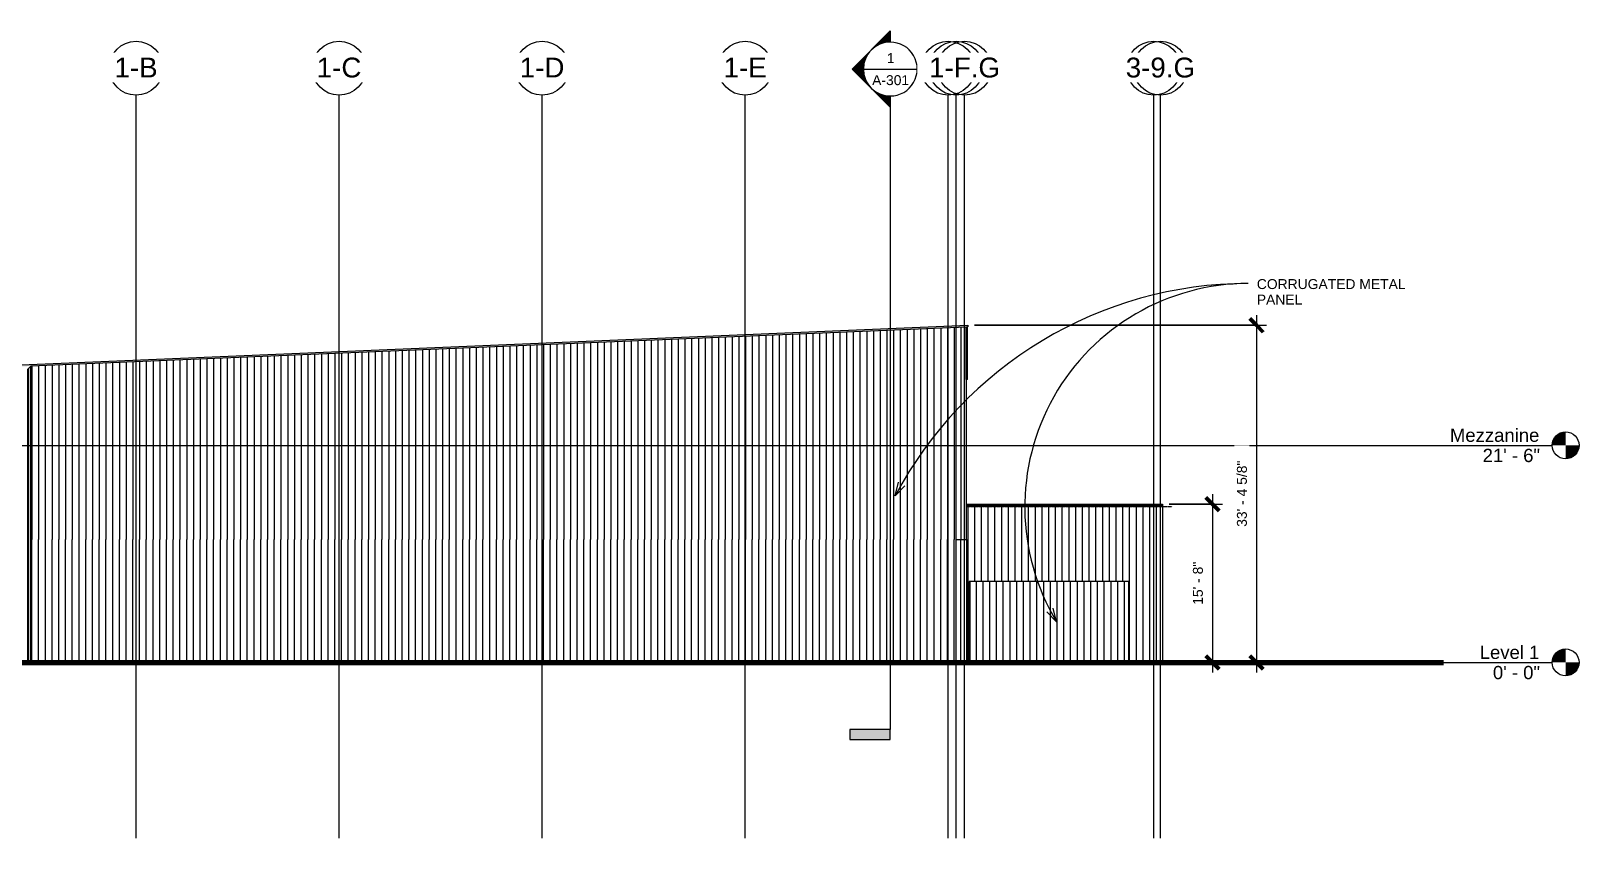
# Model space of a CAD drawing. Header units: inches. Extents: x 20426 to 36845, y -248 to 750.
# Drawn here: x 29742 to 31582, y -209 to 750 of the extents above; entities that cross this region are included whole.
import ezdxf

# ---------------------------------------------------------------- set-up
doc = ezdxf.new("R2010")
doc.units = ezdxf.units.IN
doc.header["$MEASUREMENT"] = 0
for name, pattern in [('Dash', [0.25, 0.125, -0.125]), ('Grid Line 1_2_', [0.8749999999999999, 0.4999999999999999, -0.125, 0.125, -0.125]), ('Grid Line 1_2__2_', [0.8749999999999999, 0.4999999999999999, -0.125, 0.125, -0.125]), ('Hidden 1_8_', [0.1875, 0.125, -0.06249999999999999])]:
    doc.linetypes.add(name, pattern=pattern)
for name, color, linetype, lineweight in [('A-ANNO-DIMS', 211, 'Continuous', 9), ('A-ANNO-DIMS-128', 211, 'Continuous', 9), ('A-DETL', 90, 'Continuous', 9), ('A-FLOR-LEVL', 51, 'Continuous', 9), ('A-GLAZ-CWMG', 51, 'Continuous', 9), ('A-ROOF', 132, 'Continuous', 13), ('A-WALL-PATT', 111, 'Continuous', 13), ('C-TOPO', 7, 'Continuous', 9), ('G-ANNO-SYMB', 111, 'Continuous', 9), ('G-ANNO-TEXT', 231, 'Continuous', 9), ('L-SITE-WALL', 31, 'Continuous', 13), ('S-COLS', 52, 'Continuous', 9), ('S-GRID', 1, 'Continuous', 9), ('S-GRID-IDEN', 1, 'Continuous', 9)]:
    doc.layers.add(name, color=color, linetype=linetype, lineweight=lineweight)
doc.styles.add('Arial', font='arial.ttf', dxfattribs={"height": 15.73652694610777})
doc.styles.add('Arial_1', font='arial.ttf', dxfattribs={"height": 23.60479041916165})
doc.styles.add('Arial_2', font='arial.ttf', dxfattribs={"height": 11.80239520958083})
doc.dimstyles.new('Linear_-_3_32__Arial', dxfattribs={"dimscale": 12, "dimtxt": 12, "dimasz": 1.333333333333333, "dimexe": 1, "dimexo": 0.6666666666666667, "dimgap": 0.6666666666666666, "dimtad": 1, "dimdec": 4, "dimrnd": 0.0625, "dimzin": 1, "dimdsep": 46, "dimlunit": 4, "dimtxsty": 'Arial_2', "dimblk1": 'OBLIQUE', "dimblk2": 'OBLIQUE', "dimsah": 1, "dimcen": 0.09, "dimdle": 1, "dimazin": 0, "dimtfac": 1, "dimtdec": 4, "dimtix": 1, "dimtmove": 0, "dimatfit": 3, "dimfxl": 1, "dimtvp": 1, "dimtfill": 1, "dimfrac": 2, "dimtolj": 1, "dimtzin": 0, "dimarcsym": 2})
pattern_1 = [(90, (-21143.99, 0), (-8, 4.898587196589413e-16), [])]
pattern_2 = [(90, (-21128.428, 0), (-8, 4.898587196589413e-16), [])]

# ---------------------------------------------------------------- blocks, each defined once
blk = doc.blocks.new('Level - Level Head - Circle-2773-Elevation - East')
at = {"layer": 'A-FLOR-LEVL'}
h = blk.add_hatch(color=256, dxfattribs=at)
edge = h.paths.add_edge_path(flags=0)
edge.add_line((-20410.10082968055, 4.8301877486651e-14), (-20426.10082968055, 4.8301877486651e-14))
edge.add_arc((-20410.10082968055, -9.920248067059251e-16), 15.99999999999997, 90.00000000000028, 180.0000000000003, ccw=False)
edge.add_line((-20410.10082968055, 15.99999999999999), (-20410.10082968055, 4.796163466380676e-14))
h = blk.add_hatch(color=256, dxfattribs=at)
edge = h.paths.add_edge_path(flags=0)
edge.add_line((-20410.10082968055, -15.99999999999999), (-20410.10082968055, -7.105427357601002e-14))
edge.add_line((-20410.10082968055, -7.19424519957101e-14), (-20394.10082968055, -7.19424519957101e-14))
edge.add_arc((-20410.10082968055, 0), 15.99999999999998, 269.99999999999994, 359.9999999999998, ccw=False)
at = {"layer": 'A-FLOR-LEVL', "color": 250}
blk.add_circle((-20410.10082968055, 0), 16, dxfattribs=at)
blk = doc.blocks.new('Locker Rooms and Restrooms_rvt-3-Elevation - East')
at = {"color": 10, "lineweight": 5}
blk.add_blockref('Level - Level Head - Circle-2773-Elevation - East', (0, 0), dxfattribs=at)
at = {"layer": 'A-FLOR-LEVL', "insert": (-20441.23442400574, 19.89153892956541), "char_height": 15.73652694610777, "width": 84.67199999999993, "attachment_point": 3, "line_spacing_factor": 0.9385317878468563, "style": 'Arial', "bg_fill": 3, "box_fill_scale": 1.25, "bg_fill_color": 0, "bg_fill_transparency": 0}
blk.add_mtext('Level 1', dxfattribs=at)
at = {"layer": 'A-FLOR-LEVL', "insert": (-20440.45046501435, -4.150170506727912), "char_height": 15.73652694610777, "width": 66.62399999999994, "attachment_point": 3, "line_spacing_factor": 0.9385317878468563, "style": 'Arial', "bg_fill": 3, "box_fill_scale": 1.25, "bg_fill_color": 0, "bg_fill_transparency": 0}
blk.add_mtext('0\' - 0"', dxfattribs=at)
at = {"layer": 'A-FLOR-LEVL', "linetype": 'Grid Line 1_2__2_'}
blk.add_line((-23162.87110368474, 0), (-20426.10082968056, 0), dxfattribs=at)
blk = doc.blocks.new('Rectangular Mullion - Profile_Polycarbonate_right-1189993-Elevation - East')
at = {"layer": 'A-GLAZ-CWMG'}
blk.add_hatch(color=256, dxfattribs=at).paths.add_polyline_path([(-21122.84816586411, 336.1878589608716), (-21120.72216586411, 336.1878589608716), (-21120.72216586411, 398.2354589171818), (-21122.84816586411, 398.2354589171818)], flags=0)
for p, q in [((-21122.84816586411, 398.2354589171818), (-21120.72216586411, 398.2354589171818)), ((-21122.84816586411, 398.2354589171818), (-21122.84816586411, 336.1878589608713)), ((-21120.72216586411, 336.1878589608713), (-21120.72216586411, 398.2354589171818)), ((-21120.72216586411, 336.1878589608713), (-21122.84816586411, 336.1878589608713))]:
    blk.add_line(p, q, dxfattribs=at)
blk = doc.blocks.new('Rectangular Mullion - Profile_Polycarbonate_right-1189761-Elevation - East')
at = {"layer": 'A-GLAZ-CWMG'}
for points in [[(-22233.67781039732, -2.55795384873636e-13), (-22233.67781039732, 352.2636612649241), (-22236.51181039733, 349.3091189289589), (-22236.51181039733, -2.55795384873636e-13)], [(-22237.29981039733, -2.55795384873636e-13), (-22237.04981039732, -2.55795384873636e-13), (-22237.04981039732, 348.7482354509247), (-22237.29981039733, 348.4876018644774), (-22237.29981039733, 1.455999999999648)], [(-22237.04981039732, -2.55795384873636e-13), (-22236.51181039733, -2.55795384873636e-13), (-22236.51181039732, 349.3091189289595), (-22237.04981039733, 348.7482354509227), (-22237.04981039732, 17.973888332114)]]:
    blk.add_hatch(color=256, dxfattribs=at).paths.add_polyline_path(points, flags=0)
for p, q in [((-22233.67781039732, 352.2636612649241), (-22236.51181039732, 349.3091189289589)), ((-22233.67781039732, 0), (-22233.67781039732, 352.2636612649241)), ((-22237.04981039732, 348.7482354509246), (-22237.29981039733, 348.4876018644774)), ((-22237.29981039733, 1.456000000000117), (-22237.29981039733, 348.4876018644774)), ((-22236.51181039732, 349.3091189289592), (-22237.04981039732, 348.7482354509247)), ((-22237.04981039732, 0), (-22237.04981039732, 348.7482354509246)), ((-22236.51181039732, 0), (-22236.51181039732, 349.3091189289589))]:
    blk.add_line(p, q, dxfattribs=at)
blk = doc.blocks.new('HSS-Hollow Structural Section-Column - HSS4X4X1_4-1001889-Elevation - East')
at = {"layer": 'S-COLS'}
for points in [[(-21118.69481039726, 0), (-21118.46181039726, 0), (-21118.46181039726, 95.99999999999999), (-21118.92781039726, 95.99999999999999), (-21118.92781039726, 0), (-21118.86537823543, 0)], [(-21118.05281039726, 0), (-21118.05281039726, 95.99999999999999), (-21118.46181039726, 95.99999999999999), (-21118.46181039726, 0)]]:
    blk.add_hatch(color=256, dxfattribs=at).paths.add_polyline_path(points, flags=0)
for p, q in [((-21118.92781039726, 95.99999999999999), (-21118.92781039726, 0)), ((-21118.46181039726, 95.99999999999999), (-21118.92781039726, 95.99999999999999)), ((-21118.05281039726, 95.99999999999999), (-21118.46181039726, 95.99999999999999))]:
    blk.add_line(p, q, dxfattribs=at)
at = {"layer": 'S-COLS', "linetype": 'Hidden 1_8_'}
blk.add_line((-21118.69481039726, 0), (-21118.69481039726, 95.99999999999999), dxfattribs=at)
blk = doc.blocks.new('Level - Level Head - Circle-15001-Elevation - East')
at = {"layer": 'A-FLOR-LEVL'}
h = blk.add_hatch(color=256, dxfattribs=at)
edge = h.paths.add_edge_path(flags=0)
edge.add_line((-20410.10082968055, 4.8301877486651e-14), (-20426.10082968055, 4.8301877486651e-14))
edge.add_arc((-20410.10082968055, -9.920248067059251e-16), 15.99999999999997, 90.00000000000028, 180.0000000000003, ccw=False)
edge.add_line((-20410.10082968055, 15.99999999999999), (-20410.10082968055, 4.796163466380676e-14))
h = blk.add_hatch(color=256, dxfattribs=at)
edge = h.paths.add_edge_path(flags=0)
edge.add_line((-20410.10082968055, -15.99999999999999), (-20410.10082968055, -7.105427357601002e-14))
edge.add_line((-20410.10082968055, -7.19424519957101e-14), (-20394.10082968055, -7.19424519957101e-14))
edge.add_arc((-20410.10082968055, 0), 15.99999999999998, 269.99999999999994, 359.9999999999998, ccw=False)
blk.add_circle((-20410.10082968055, 0), 16, dxfattribs=at)
blk = doc.blocks.new('Grid - Grid Head - Circle-14747-Elevation - East')
at = {"layer": 'S-GRID-IDEN'}
blk.add_circle((-21143.80281039718, 706.157075442274), 32, dxfattribs=at)
blk = doc.blocks.new('Section - 3_32_ x 3_8_-18514-Elevation - East')
at = {"layer": 'G-ANNO-SYMB'}
blk.add_hatch(color=256, dxfattribs=at).paths.add_polyline_path([(-22320.83308806946, -79.66080684492701), (-22272.83308806946, -79.66080684492745), (-22272.83308806946, -91.66080684492744), (-22320.83308806946, -91.660806844927)], flags=0)
for p, q in [((-22320.83308806946, -79.66080684492701), (-22320.83308806946, -91.660806844927)), ((-22272.83308806946, -79.66080684492745), (-22320.83308806946, -79.66080684492701)), ((-22320.83308806946, -91.660806844927), (-22272.83308806946, -91.66080684492744)), ((-22272.83308806946, -91.66080684492744), (-22272.83308806946, -79.66080684492745))]:
    blk.add_line(p, q, dxfattribs=at)
blk = doc.blocks.new('Section - Section Head - Filled-1526-Elevation - East')
at = {"layer": 'G-ANNO-SYMB'}
h = blk.add_hatch(color=256, dxfattribs=at)
edge = h.paths.add_edge_path(flags=0)
edge.add_arc((-22272.83308806946, 577.1570754422743), 32.04164745461797, 90.00000000000011, 132.0783950246238, ccw=False)
edge.add_line((-22272.83308806946, 609.1987228968924), (-22272.83308806946, 622.4119094382131))
edge.add_line((-22272.83308806946, 622.4119094382131), (-22294.30569521164, 600.9393022960306))
h = blk.add_hatch(color=256, dxfattribs=at)
edge = h.paths.add_edge_path(flags=0)
edge.add_line((-22295.46050506743, 599.7844924402436), (-22318.0879220654, 577.1570754422743))
edge.add_line((-22318.0879220654, 577.1570754422743), (-22304.83308806946, 577.1570754422742))
edge.add_arc((-22272.83308806946, 577.1570754422738), 32.00000000000026, 135.0000000000001, 179.9999999999997, ccw=False)
h = blk.add_hatch(color=256, dxfattribs=at)
edge = h.paths.add_edge_path(flags=0)
edge.add_arc((-22272.83308806946, 577.157075442274), 31.99999999999976, 180.0000000000001, 224.9999999999999, ccw=False)
edge.add_line((-22304.83308806946, 577.1570754422742), (-22318.0879220654, 577.1570754422743))
edge.add_line((-22318.0879220654, 577.1570754422743), (-22295.46050506743, 554.5296584443047))
h = blk.add_hatch(color=256, dxfattribs=at)
edge = h.paths.add_edge_path(flags=0)
edge.add_line((-22294.30569521164, 553.3748485885177), (-22272.83308806946, 531.9022414463349))
edge.add_line((-22272.83308806946, 531.9022414463349), (-22272.83308806946, 545.1154279876556))
edge.add_arc((-22272.83308806946, 577.1570754422739), 32.04164745461852, 227.9216049753765, 270, ccw=False)
for p, q in [((-22318.0879220654, 577.1570754422743), (-22272.83308806946, 622.4119094382131)), ((-22294.30569521164, 600.9393022960306), (-22272.83308806946, 622.4119094382131)), ((-22272.83308806946, 609.1570754422742), (-22272.83308806946, 622.4119094382131)), ((-22272.83308806946, 622.4119094382131), (-22272.83308806946, 609.1987228968924)), ((-22318.0879220654, 577.1570754422743), (-22295.46050506743, 599.7844924402436)), ((-22318.0879220654, 577.1570754422743), (-22272.83308806946, 531.9022414463352)), ((-22304.83308806946, 577.1570754422742), (-22318.0879220654, 577.1570754422743)), ((-22295.46050506743, 554.5296584443047), (-22318.0879220654, 577.1570754422743)), ((-22318.0879220654, 577.1570754422743), (-22304.83308806946, 577.1570754422742)), ((-22272.83308806946, 531.9022414463349), (-22294.30569521164, 553.3748485885177)), ((-22272.83308806946, 545.1570754422742), (-22272.83308806946, 531.9022414463352)), ((-22272.83308806946, 545.1154279876556), (-22272.83308806946, 531.9022414463349))]:
    blk.add_line(p, q, dxfattribs=at)
for centre, radius, start, end in [((-22272.83308806946, 577.157075442274), 31.99999999999982, 89.9999999999998, 269.9999999999994), ((-22272.83308806946, 577.1570754422743), 32.04164745461797, 89.9999999999997, 132.0783950246234), ((-22272.83308806946, 577.157075442274), 32, 269.9999999999996, 90), ((-22272.83308806946, 577.1570754422738), 32.00000000000026, 134.9999999999998, 179.9999999999994), ((-22272.83308806946, 577.157075442274), 31.99999999999976, 179.9999999999997, 224.9999999999996), ((-22272.83308806946, 577.1570754422739), 32.04164745461852, 227.9216049753761, 269.9999999999996)]:
    blk.add_arc(centre, radius, start, end, dxfattribs=at)
blk = doc.blocks.new('DIMBLOCK2-Elevation - East')
at = {"layer": 'A-ANNO-DIMS-128'}
for p, q in [((31095.11058741301, 188.0017319704004), (31158.53114894823, 188.0017319704004)), ((31146.53114894823, 188.0017319704004), (31095.11058741301, 188.0017319704004)), ((31146.53114894823, 200.0017319704004), (31146.53114894823, -12)), ((31149.84485744722, 0), (31134.53114894823, 0)), ((31146.53114894823, 0), (31149.84485744722, 0))]:
    blk.add_line(p, q, dxfattribs=at)
at = {"layer": 'A-ANNO-DIMS-128', "lineweight": 50}
for p, q in [((31146.53114894823, 188.0017319704004), (31138.53114894823, 196.0017319704004)), ((31146.53114894823, 188.0017319704004), (31154.53114894823, 180.0017319704004)), ((31146.53114894823, 0), (31138.53114894823, 8.000000000000005)), ((31146.53114894823, 0), (31154.53114894823, -8.000000000000005))]:
    blk.add_line(p, q, dxfattribs=at)
at = {"layer": 'A-ANNO-DIMS-128', "color": 0, "insert": (31123.22106143096, 68.52394290827715), "char_height": 11.80239520958084, "width": 61.14461538461538, "attachment_point": 1, "rotation": 90, "line_spacing_factor": 0.9385317878468563, "style": 'Arial_2', "bg_fill": 3, "box_fill_scale": 1.25, "bg_fill_color": 0, "bg_fill_transparency": 0}
blk.add_mtext('15\' - 8"', dxfattribs=at)
blk = doc.blocks.new('_Oblique')
at = {"color": 0, "linetype": 'ByBlock', "lineweight": -2}
blk.add_line((-0.5, -0.5), (0.5, 0.5), dxfattribs=at)
blk = doc.blocks.new('DIMBLOCK3-Elevation - East')
at = {"layer": 'A-ANNO-DIMS-128', "lineweight": 50}
for p, q in [((31198.82745312588, 400.6497643039023), (31190.82745312588, 408.6497643039023)), ((31198.82745312588, 400.6497643039023), (31206.82745312588, 392.6497643039023)), ((31198.82745312588, 0), (31190.82745312588, 8.000000000000005)), ((31198.82745312588, 0), (31206.82745312588, -8.000000000000005))]:
    blk.add_line(p, q, dxfattribs=at)
at = {"layer": 'A-ANNO-DIMS-128'}
for p, q in [((31198.82745312588, 412.6497643039023), (31198.82745312588, -12)), ((30863.71041174989, 400.6497643039023), (31210.82745312588, 400.6497643039023)), ((31198.82745312588, 400.6497643039023), (30863.71041174989, 400.6497643039023)), ((31202.14116162486, 0), (31186.82745312588, 0)), ((31198.82745312588, 0), (31202.14116162486, 0))]:
    blk.add_line(p, q, dxfattribs=at)
at = {"layer": 'A-ANNO-DIMS-128', "color": 0, "insert": (31175.51736560861, 161.1864206134896), "char_height": 11.80239520958084, "width": 93.93230769230769, "attachment_point": 1, "rotation": 90, "line_spacing_factor": 0.9385317878468563, "style": 'Arial_2', "bg_fill": 3, "box_fill_scale": 1.25, "bg_fill_color": 0, "bg_fill_transparency": 0}
blk.add_mtext('33\' - 4 5/8"', dxfattribs=at)

msp = doc.modelspace()

# ---------------------------------------------------------------- hatches: boundary and pattern name
at = {"layer": 'A-ROOF', "lineweight": 5}
for points in [[(29540.35958741225, 343.8417445982529), (30855.71041174989, 398.6480289456583), (30855.71041174989, 400.6497643039024), (29540.35958741225, 345.843479956497)], [(31087.110587413, 185.9999966121565), (31087.110587413, 188.0017319704006), (30854.36058741251, 188.0017319704006), (30854.36058741251, 185.9999966121565), (30956.38174754772, 185.9999966121565)]]:
    msp.add_hatch(color=256, dxfattribs=at).paths.add_polyline_path(points, flags=0)
h = msp.add_hatch(color=256, dxfattribs=at)
h.paths.add_polyline_path([(29167.8605874124, 153.464840926588), (29179.11058741248, 153.9335909265908), (29179.11058741248, 155.3515591122093), (29176.98558741236, 155.3281216114057), (29167.8605874124, 154.9479132780739), (29167.8605874124, 154.6745549987813)], flags=0)
h.paths.add_polyline_path([(29603.23558741237, 175.0902736363186), (29603.48558741236, 175.1006903029852), (29603.48558741236, 176.0000000000002), (29603.36058741194, 176.0000000000002), (29603.36058741194, 176.1182635475338), (29603.23558741237, 176.1182635475338), (29603.23558741237, 175.1996486363136)], flags=0)
h.paths.add_polyline_path([(29603.36058741194, 184.3409466054572), (29603.36058741194, 186.7187466121229), (29603.23558741237, 186.7030660223604), (29603.23558741237, 184.3409466054572)], flags=0)
h.paths.add_polyline_path([(30854.36058741251, 185.6015591122132), (31087.110587413, 185.6015591122138), (31087.110587413, 185.9999966121565), (30854.36058741251, 185.9999966121565), (30854.36058741251, 185.9140174455408)], flags=0)
at = {"layer": 'A-WALL-PATT', "lineweight": 9}
h = msp.add_hatch(dxfattribs=at)
h.set_pattern_fill('FP_36', color=256, style=0, pattern_type=2)
h.set_pattern_definition([(90, (-21128.053, 0), (-8, 4.898587196589413e-16), [])])
h.paths.add_polyline_path([(30854.36058741251, 146.2500000002039), (30854.36058741251, 398.5917862649343), (29742.48558741236, 352.2636612649243), (29742.48558741236, 146.2500000002073), (30841.1105874125, 146.2500000002039)], flags=0)
h = msp.add_hatch(dxfattribs=at)
h.set_pattern_fill('FP_32', color=256, style=0, pattern_type=2)
h.set_pattern_definition(pattern_1)
h.paths.add_polyline_path([(30854.36058741251, 0), (30857.23558741242, 0), (30857.23558741242, 95.99999999999999), (31046.86058741242, 95.99999999999999), (31046.86058741242, 0), (31075.86058741315, 0), (31075.86058741315, 185.6015591122132), (30854.36058741251, 185.6015591122091), (30854.36058741251, 17.97388833211425)], flags=0)
h = msp.add_hatch(dxfattribs=at)
h.set_pattern_fill('FP_32', color=256, style=0, pattern_type=2)
h.set_pattern_definition(pattern_1)
h.paths.add_polyline_path([(31075.86058741315, 0), (31087.11058741315, 0), (31087.11058741315, 185.6015591122138), (31075.86058741315, 185.6015591122132), (31075.86058741315, 76.55988833211403)], flags=0)
h = msp.add_hatch(dxfattribs=at)
h.set_pattern_fill('FP_34', color=256, style=0, pattern_type=2)
h.set_pattern_definition(pattern_2)
h.paths.add_polyline_path([(29742.48558741236, 0), (30841.1105874125, 0), (30841.1105874125, 146.2500000002053), (29742.48558741236, 146.2500000002053), (29742.48558741236, 17.97388833211425)], flags=0)
h = msp.add_hatch(dxfattribs=at)
h.set_pattern_fill('FP_34', color=256, style=0, pattern_type=2)
h.set_pattern_definition(pattern_2)
h.paths.add_polyline_path([(30841.1105874125, 0), (30854.36058741251, 0), (30854.36058741251, 146.25), (30841.1105874125, 146.25), (30841.1105874125, 17.97388833211425)], flags=0)
h = msp.add_hatch(dxfattribs=at)
h.set_pattern_fill('FP_35', color=256, style=0, pattern_type=2)
h.set_pattern_definition([(90, (-21118.053, 0), (-8, 4.898587196589413e-16), [])])
h.paths.add_polyline_path([(30956.38174754772, 0), (31045.36058741242, 0), (31045.36058741242, 95.99999999999999), (30858.11058741243, 95.99999999999999), (30858.11058741243, 0), (30922.67500507172, 0)], flags=0)

# ---------------------------------------------------------------- linework, layer by layer
at = {"layer": 'A-DETL', "linetype": 'Dash'}
msp.add_line((31098.62733035542, 184.9131914330729), (30854.36058741251, 184.9131914330721), dxfattribs=at)
at = {"layer": 'A-ROOF'}
for p, q in [((29540.35958741226, 345.8434799564964), (30855.71041174989, 400.6497643039023)), ((30855.71041174989, 398.6480289456583), (30854.36058741251, 398.5917862649341)), ((30855.71041174989, 400.6497643039023), (30855.71041174989, 398.6480289456583)), ((30854.36058741251, 188.0017319704004), (31087.110587413, 188.0017319704004)), ((31087.110587413, 185.9999966121564), (30854.36058741251, 185.9999966121564)), ((31087.110587413, 188.0017319704004), (31087.110587413, 185.6015591122133))]:
    msp.add_line(p, q, dxfattribs=at)
at = {"layer": 'C-TOPO', "lineweight": 70}
for p, q in [((28942.27441421439, 0), (30922.67500507172, 0)), ((30922.67500507172, 0), (31421.17574754772, 0))]:
    msp.add_line(p, q, dxfattribs=at)
at = {"layer": 'C-TOPO'}
for p, q in [((30922.67609312219, 0), (28942.27441421439, 0)), ((31421.17574754772, 0), (30922.67609312219, 0))]:
    msp.add_line(p, q, dxfattribs=at)
at = {"layer": 'G-ANNO-SYMB'}
msp.add_line((30763.64078783115, 673.1570754422744), (30763.64078783115, -79.66080684492748), dxfattribs=at)
at = {"layer": 'G-ANNO-TEXT', "color": 145}
for p, q in [((30769.44098320437, 198.040237978701), (30773.42782691593, 214.1177082482755)), ((30769.44098320437, 198.040237978701), (30780.93242627428, 209.9703138049609)), ((30961.16495692374, 48.37180771479816), (30949.61841386693, 60.24856301608515)), ((30961.16495692374, 48.37180771479816), (30957.1037349613, 64.43065104865035))]:
    msp.add_line(p, q, dxfattribs=at)
for centre, radius, end in [((31188.9316843227, -24.649652550496), 474.934980464331, 152.0380559099026), ((31188.9316843227, 184.7902038344997), 265.4951240793357, 210.9190402101166)]:
    msp.add_arc(centre, radius, 89.99999999999994, end, dxfattribs=at)
at = {"layer": 'L-SITE-WALL'}
for p, q in [((30854.36058741251, 398.5917862649341), (29742.48558741236, 352.2636612649241)), ((30854.36058741251, 146.2500000002037), (30854.36058741251, 398.5917862649341)), ((31087.11058741315, 185.6015591122134), (30854.36058741251, 185.6015591122091)), ((31087.11058741315, 185.6015591122134), (31087.11058741315, 0)), ((30841.1105874125, 146.25), (30854.36058741251, 146.25)), ((30841.1105874125, 146.2500000002038), (30854.36058741251, 146.2500000002037)), ((30854.36058741251, 146.25), (30854.36058741251, 0)), ((31046.86058741242, 95.99999999999999), (30858.11058741243, 95.99999999999999)), ((30858.11058741243, 95.99999999999999), (30858.11058741243, 0)), ((31046.86058741242, 95.99999999999999), (31046.86058741242, 0))]:
    msp.add_line(p, q, dxfattribs=at)
at = {"layer": 'S-GRID', "linetype": 'Grid Line 1_2_'}
for p, q in [((29867.3605874125, -208.6608068449275), (29867.3605874125, 674.1570754422745)), ((29867.3605874125, -208.6608068449275), (29867.3605874125, 674.1570754422745)), ((30108.6105874125, -208.6608068449275), (30108.6105874125, 674.1570754422745)), ((30108.6105874125, -208.6608068449275), (30108.6105874125, 674.1570754422745)), ((30349.8605874125, -208.6608068449275), (30349.8605874125, 674.1570754422745)), ((30349.8605874125, -208.6608068449275), (30349.8605874125, 674.1570754422745)), ((30591.1105874125, -208.6608068449275), (30591.1105874125, 674.1570754422745)), ((30591.1105874125, -208.6608068449275), (30591.1105874125, 674.1570754422745)), ((30832.3605874125, -208.6608068449275), (30832.3605874125, 674.1570754422745)), ((30841.86058741254, -208.6608068449275), (30841.86058741254, 674.1570754422745))]:
    msp.add_line(p, q, dxfattribs=at)

# ---------------------------------------------------------------- block references
at = {"layer": 'A-FLOR-LEVL'}
for p in [(51976.16339780969, 257.9999999999998), (51976.16339780969, 0)]:
    msp.add_blockref('Level - Level Head - Circle-15001-Elevation - East', p, dxfattribs=at)
at = {"layer": 'A-GLAZ-CWMG'}
for name in ['Rectangular Mullion - Profile_Polycarbonate_right-1189993-Elevation - East', 'Rectangular Mullion - Profile_Polycarbonate_right-1189761-Elevation - East']:
    msp.add_blockref(name, (51976.16339780969, 0), dxfattribs=at)
at = {"layer": 'G-ANNO-SYMB'}
msp.add_blockref('Section - 3_32_ x 3_8_-18514-Elevation - East', (53036.47387590062, 0), dxfattribs=at)
at = {"layer": 'S-COLS'}
msp.add_blockref('HSS-Hollow Structural Section-Column - HSS4X4X1_4-1001889-Elevation - East', (51976.16339780969, 0), dxfattribs=at)
at = {"layer": 'S-GRID-IDEN'}
for p in [(51011.16339780969, 0), (51252.41339780969, 0), (51493.66339780969, 0), (51734.91339780969, 0), (51976.16339780969, 0), (52220.4133978097, 0)]:
    msp.add_blockref('Grid - Grid Head - Circle-14747-Elevation - East', p, dxfattribs=at)

# ---------------------------------------------------------------- texts
at = {"layer": 'A-FLOR-LEVL', "char_height": 15.73652694610777, "attachment_point": 3, "line_spacing_factor": 0.9385317878468563, "style": 'Arial', "bg_fill": 3, "box_fill_scale": 1.25, "bg_fill_color": 0, "bg_fill_transparency": 0}
for s, insert, width in [('Mezzanine', (31534.92897380395, 277.8915389295653), 126.5279999999999), ('Level 1', (31534.92897380395, 19.89153892956541), 84.67199999999993)]:
    msp.add_mtext(s, dxfattribs=dict(at, insert=insert, width=width))
at = {"layer": 'G-ANNO-SYMB', "char_height": 11.80239520958083, "attachment_point": 2, "line_spacing_factor": 0.9385317878468564, "style": 'Arial_2'}
for s, insert, width in [('1', (30764.05061447241, 724.0492415347439), 10.94399999999999), ('A-301', (30764.05061447241, 697.8675826156335), 52.41599999999995)]:
    msp.add_mtext(s, dxfattribs=dict(at, insert=insert, width=width))

# ---------------------------------------------------------------- next in the draw order: texts
at = {"layer": 'A-FLOR-LEVL', "char_height": 15.73652694610777, "attachment_point": 3, "line_spacing_factor": 0.9385317878468563, "style": 'Arial', "bg_fill": 3, "box_fill_scale": 1.25, "bg_fill_color": 0, "bg_fill_transparency": 0}
for s, insert, width in [('21\' - 6"', (31535.71293279533, 253.8498294932719), 81.21599999999994), ('0\' - 0"', (31535.71293279534, -4.150170506727912), 66.62399999999994)]:
    msp.add_mtext(s, dxfattribs=dict(at, insert=insert, width=width))
at = {"layer": 'G-ANNO-TEXT', "color": 145, "insert": (31199.1716843227, 455.5338769695701), "char_height": 11.80239520958084, "width": 210.0959999999999, "attachment_point": 1, "line_spacing_factor": 0.9385317878468563, "style": 'Arial_2', "bg_fill": 3, "box_fill_scale": 1.25, "bg_fill_color": 0, "bg_fill_transparency": 0}
msp.add_mtext('CORRUGATED METAL\\PPANEL', dxfattribs=at)
at = {"layer": 'S-GRID-IDEN', "char_height": 23.60479041916165, "width": 56.73599999999995, "attachment_point": 2, "line_spacing_factor": 0.9385317878468564, "style": 'Arial_1', "bg_fill": 3, "box_fill_scale": 1.25, "bg_fill_color": 0, "bg_fill_transparency": 0}
for s, insert in [('3-4', (29867.35443587779, 718.7395667155178)), ('3-5', (30108.60443587779, 718.7395667155178)), ('3-6', (30349.85443587779, 718.7395667155178)), ('3-7', (30591.10443587779, 718.7395667155178)), ('3-8', (30832.35443587779, 718.7395667155178)), ('3-9', (31076.60443587779, 718.7395667155178))]:
    msp.add_mtext(s, dxfattribs=dict(at, insert=insert))

# ---------------------------------------------------------------- next in the draw order: linework, layer by layer
at = {"layer": 'A-FLOR-LEVL', "linetype": 'Grid Line 1_2_'}
for p, q in [((28813.29229412495, 257.9999999999999), (31550.06256812913, 257.9999999999999)), ((28813.29229412495, 0), (31550.06256812913, 0))]:
    msp.add_line(p, q, dxfattribs=at)
at = {"layer": 'G-ANNO-SYMB'}
msp.add_line((30731.64078783116, 705.1570754422742), (30795.64078783116, 705.1570754422742), dxfattribs=at)

# ---------------------------------------------------------------- next in the draw order: block references
msp.add_blockref('Section - Section Head - Filled-1526-Elevation - East', (53036.47387590062, 127.9999999999997), dxfattribs=at)
at = {"layer": 'S-GRID-IDEN'}
for p in [(51011.16339780969, 0), (51252.4133978097, 0), (51493.6633978097, 0), (51734.9133978097, 0), (51985.66339780973, 0), (52228.4133978097, 0)]:
    msp.add_blockref('Grid - Grid Head - Circle-14747-Elevation - East', p, dxfattribs=at)

# ---------------------------------------------------------------- next in the draw order: texts
at = {"layer": 'S-GRID-IDEN', "char_height": 23.60479041916165, "attachment_point": 2, "line_spacing_factor": 0.9385317878468564, "style": 'Arial_1', "bg_fill": 3, "box_fill_scale": 1.25, "bg_fill_color": 0, "bg_fill_transparency": 0}
for s, insert, width in [('1-B', (29867.35443587779, 718.7395667155178), 61.05599999999994), ('1-C', (30108.60443587779, 718.7395667155178), 63.07199999999995), ('1-D', (30349.85443587779, 718.7395667155178), 63.07199999999995), ('1-E', (30591.1044358778, 718.7395667155178), 61.05599999999994), ('1-F', (30841.85443587783, 718.7395667155178), 58.75199999999995), ('3-9.G', (31084.60443587779, 718.7395667155178), 98.20799999999991)]:
    msp.add_mtext(s, dxfattribs=dict(at, insert=insert, width=width))

# ---------------------------------------------------------------- next in the draw order: dimensions: what is measured, and where the dimension line sits
at = {"layer": 'A-ANNO-DIMS'}
dim = msp.add_linear_dim(base=(31146.53114894823, 3.204912778881677e-15), p1=(31087.110587413, 188.0017319704004), p2=(31157.84485744722, 0), angle=89.99999999999991, dimstyle='Linear_-_3_32__Arial', override={"dimpost": '<>', "dimfxl": 200.8680865173539}, dxfattribs=at)
dim.commit()
dim.dimension.update_dxf_attribs({"geometry": 'DIMBLOCK2-Elevation - East', "text_midpoint": (31132.50516472873, 94.00086598520522)})

# ---------------------------------------------------------------- next in the draw order: block references
at = {"layer": 'S-GRID-IDEN'}
msp.add_blockref('Grid - Grid Head - Circle-14747-Elevation - East', (51995.66339780973, 0), dxfattribs=at)

# ---------------------------------------------------------------- next in the draw order: dimensions: what is measured, and where the dimension line sits
at = {"layer": 'A-ANNO-DIMS'}
dim = msp.add_linear_dim(base=(31198.82745312588, 3.204912778881677e-15), p1=(30855.71041174989, 400.6497643039023), p2=(31210.14116162486, 0), angle=89.99999999999991, dimstyle='Linear_-_3_32__Arial', override={"dimpost": '<>', "dimfxl": 534.9218541934052}, dxfattribs=at)
dim.commit()
dim.dimension.update_dxf_attribs({"geometry": 'DIMBLOCK3-Elevation - East', "text_midpoint": (31184.72096143517, 200.3248821519561)})

# ---------------------------------------------------------------- next in the draw order: linework, layer by layer
at = {"layer": 'S-GRID', "linetype": 'Grid Line 1_2_'}
for p, q in [((30851.86058741254, -208.6608068449275), (30851.86058741254, 674.1570754422745)), ((31076.6105874125, -208.6608068449275), (31076.6105874125, 674.1570754422745)), ((31084.6105874125, -208.6608068449275), (31084.6105874125, 674.1570754422745))]:
    msp.add_line(p, q, dxfattribs=at)

# ---------------------------------------------------------------- next in the draw order: texts
at = {"layer": 'S-GRID-IDEN', "insert": (30851.85443587783, 718.7395667155178), "char_height": 23.60479041916165, "width": 100.2239999999999, "attachment_point": 2, "line_spacing_factor": 0.9385317878468564, "style": 'Arial_1', "bg_fill": 3, "box_fill_scale": 1.25, "bg_fill_color": 0, "bg_fill_transparency": 0}
msp.add_mtext('1-F.G', dxfattribs=at)

# ---------------------------------------------------------------- next in the draw order: block references
at = {"color": 10, "lineweight": 5}
msp.add_blockref('Locker Rooms and Restrooms_rvt-3-Elevation - East', (51976.16339780969, 0), dxfattribs=at)

doc.saveas('drawing.dxf')
